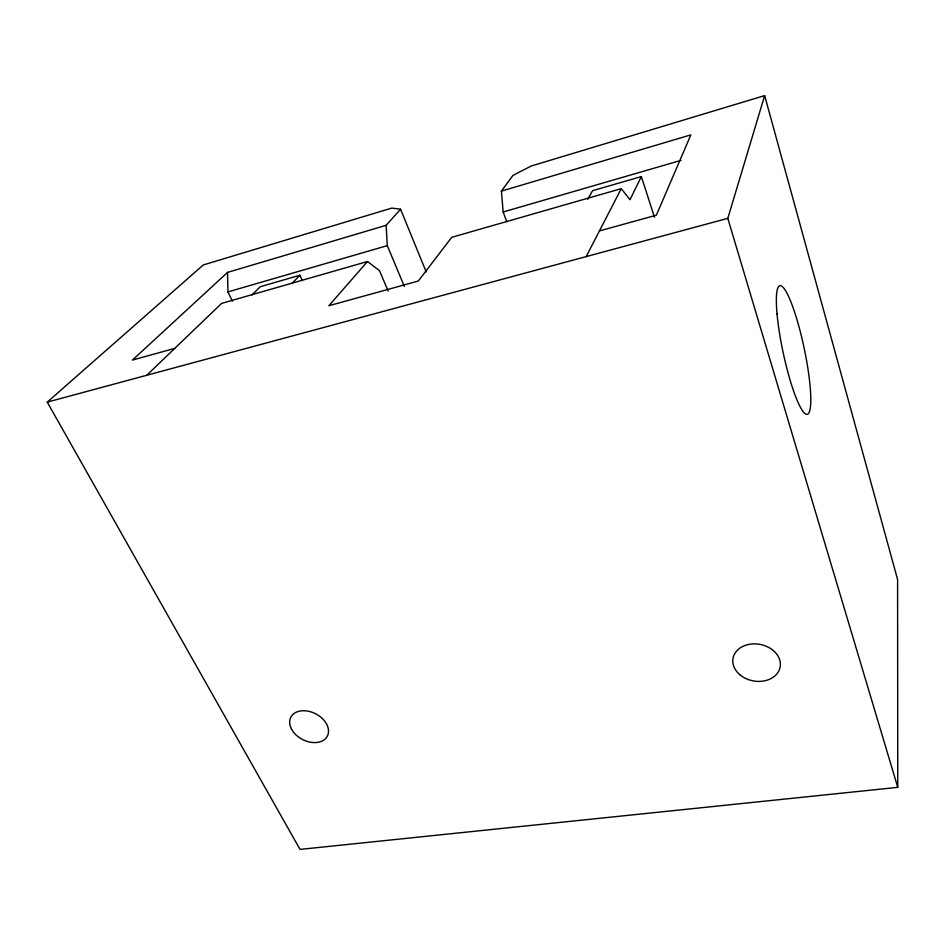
<?xml version="1.0" encoding="UTF-8"?>
<svg xmlns="http://www.w3.org/2000/svg" width="945" height="945" viewBox="0 0 945 945"><rect width="100%" height="100%" fill="white"/><g stroke="black" fill="none" stroke-linecap="round" stroke-linejoin="round"><path stroke-width="1.42" d="M426.171 271.888L400.562 209.211L391.773 208.089L203.269 264.954L47.25 402.133L300.037 849.401L897.75 787.35L727.804 218.354L764.659 95.599L531.161 166.036L512.97 175.427L501.405 191.114L503.165 211.987L506.792 221.662M587.695 199.3L592.609 190.666L641.348 176.585L629.996 199.749L621.278 188.634L451.722 237.325L418.316 281.019L328.86 305.755L367.475 261.517L379.512 270.683L388.159 291.036M586.172 256.603L621.278 188.634M174.754 348.374L132.477 360.057L227.544 272.396L386.127 225.323L400.562 209.211M291.97 283.488L299.896 275.243L302.329 280.618M251.949 294.97L260.288 286.689L299.896 275.243M146.735 375.271L221.591 303.404L367.475 261.517M501.405 191.114L690.854 134.875L656.362 215.188L599.437 230.923M232.399 301.207L227.934 291.899L387.285 245.641L386.127 225.323M503.165 211.987L681.002 160.366M47.25 402.133L727.804 218.354M387.285 245.641L404.342 286.418M641.348 176.585L654.495 217.208M764.659 95.599L897.596 579.533L897.75 787.35M227.544 272.396L227.934 291.899M777.05 314.023A65.725 10.726 78 0 0 806.144 414.229A65.725 10.726 78 0 0 797.639 321.962A65.725 10.726 78 0 0 777.05 314.023M291.485 729.032A20.577 14.435 27.4 0 0 325.033 739.108A20.577 14.435 27.4 0 0 310.751 711.821A20.577 14.435 27.4 0 0 291.485 729.032M739.711 674.588A23.944 18.557 10.5 0 0 779.554 669.214A23.944 18.557 10.5 0 0 750.531 644.136A23.944 18.557 10.5 0 0 739.711 674.588"/></g></svg>
